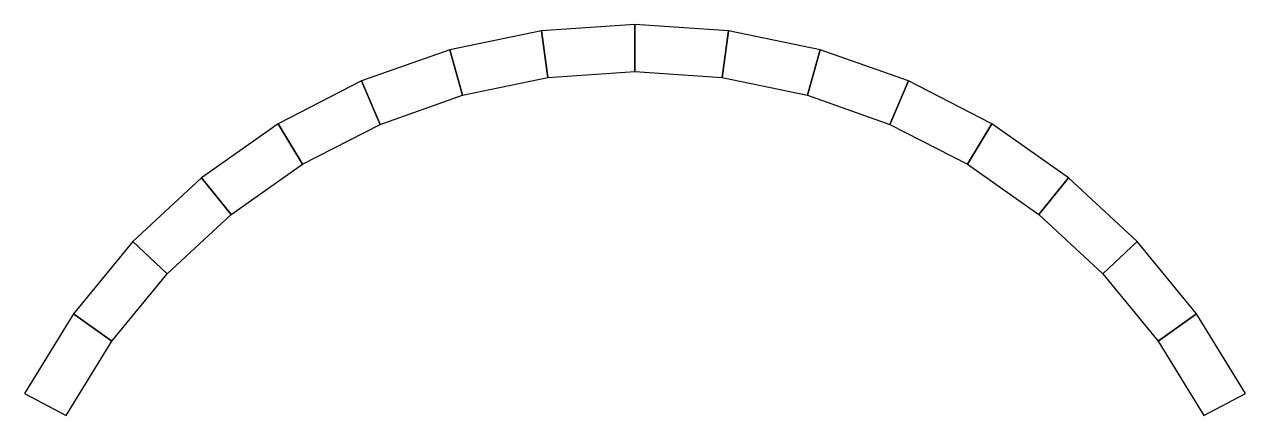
# Model space of a CAD drawing. Header units: inches. Extents: x 0 to 2662, y 0 to 853.
import ezdxf

# ---------------------------------------------------------------- set-up
doc = ezdxf.new("R2010")
doc.units = ezdxf.units.IN
doc.header["$MEASUREMENT"] = 0

msp = doc.modelspace()

# ---------------------------------------------------------------- linework, layer by layer
for points in [[(1331.224227, 853), (1127.447978, 839.122591), (1141.412065, 737.073562), (1331.224227, 750)], [(1535.000477, 839.122591), (1331.224227, 853), (1331.224227, 750), (1521.03639, 737.073562)], [(1127.447978, 839.122591), (927.434551, 797.746616), (955.104872, 698.532941), (1141.412065, 737.073562)], [(1735.013903, 797.746616), (1535.000477, 839.122591), (1521.03639, 737.073562), (1707.343583, 698.532941)], [(927.434551, 797.746616), (734.877287, 729.636102), (775.742896, 635.089807), (955.104872, 698.532941)], [(1927.571168, 729.636102), (1735.013903, 797.746616), (1707.343583, 698.532941), (1886.705559, 635.089807)], [(734.877287, 729.636102), (553.331843, 636.048742), (606.638139, 547.915667), (775.742896, 635.089807)], [(2109.116611, 636.048742), (1927.571168, 729.636102), (1886.705559, 635.089807), (2055.810316, 547.915667)], [(553.331843, 636.048742), (386.150541, 518.712667), (450.913197, 438.620231), (606.638139, 547.915667)], [(2276.297914, 518.712667), (2109.116611, 636.048742), (2055.810316, 547.915667), (2211.535258, 438.620231)], [(386.150541, 518.712667), (236.420459, 379.794544), (311.443604, 309.22169), (450.913197, 438.620231)], [(2426.027995, 379.794544), (2276.297914, 518.712667), (2211.535258, 438.620231), (2351.004851, 309.22169)], [(236.420459, 379.794544), (106.906434, 221.85956), (190.80473, 162.109448), (311.443604, 309.22169)], [(2555.542021, 221.85956), (2426.027995, 379.794544), (2351.004851, 309.22169), (2471.643725, 162.109448)], [(106.906434, 221.85956), (0, 47.824056), (91.224227, 0), (190.80473, 162.109448)], [(2662.448455, 47.824056), (2555.542021, 221.85956), (2471.643725, 162.109448), (2571.224227, 0)]]:
    msp.add_lwpolyline(points, close=True)

doc.saveas('drawing.dxf')
